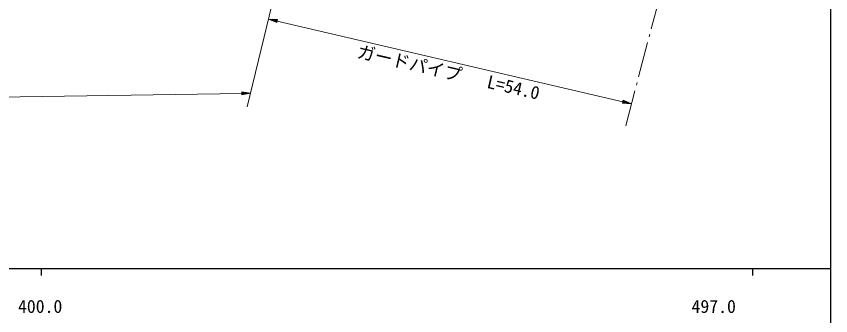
# Model space of a CAD drawing. Units: millimetres, scale not verified. Extents: x 40000 to 680000, y 20000 to 380000.
# Drawn here: x 464489 to 579000, y 198357 to 240386 of the extents above; entities that cross this region are included whole.
import ezdxf
from ezdxf.enums import TextEntityAlignment as Align

# ---------------------------------------------------------------- set-up
doc = ezdxf.new("R2010")
doc.units = ezdxf.units.MM
doc.header["$LTSCALE"] = 1000
for name, color, linetype, lineweight in [('M-BMK-HTXT', 7, 'Continuous', 13), ('M-STR-HTXT', 7, 'Continuous', 13), ('M-TTL-BAND', 7, 'Continuous', 25)]:
    doc.layers.add(name, color=color, linetype=linetype, lineweight=lineweight)
doc.styles.add('ＭＳ ゴシック', font='')
doc.styles.get('ＭＳ ゴシック').set_extended_font_data('MS Gothic')

msp = doc.modelspace()

# ---------------------------------------------------------------- linework, layer by layer
at = {"layer": 'M-BMK-HTXT'}
for p, q in [((553775, 238645), (555055, 243478)), ((553468, 237485), (553570, 237872)), ((551983, 231878), (553263, 236712)), ((551676, 230718), (551778, 231105)), ((550170, 225033), (551471, 229945))]:
    msp.add_line(p, q, dxfattribs=at)
at = {"layer": 'M-STR-HTXT'}
for p, q in [((501062, 244736), (499733, 239033)), ((499960, 240007), (501130, 239520)), ((499960, 240007), (501225, 239926)), ((499960, 240007), (501178, 239723)), ((501168, 239683), (500194, 239910)), ((501187, 239764), (500213, 239991)), ((500428, 239812), (501159, 239642)), ((500466, 239975), (501197, 239804)), ((501149, 239601), (500662, 239715)), ((501206, 239845), (500719, 239958)), ((500896, 239618), (501140, 239561)), ((500972, 239942), (501216, 239886)), ((501130, 239520), (501225, 239926)), ((549769, 228400), (501178, 239723)), ((499733, 239033), (496972, 227666)), ((134979, 224253), (496186, 229555)), ((497435, 229574), (496182, 229764)), ((496182, 229764), (496189, 229347)), ((496433, 229726), (496183, 229722)), ((496184, 229680), (496684, 229688)), ((496934, 229650), (496184, 229639)), ((496185, 229597), (497185, 229612)), ((497435, 229574), (496186, 229555)), ((496186, 229514), (497186, 229528)), ((496937, 229483), (496187, 229472)), ((496187, 229430), (496687, 229438)), ((496438, 229392), (496188, 229389)), ((497435, 229574), (496189, 229347)), ((549816, 228603), (549722, 228197)), ((550987, 228116), (549722, 228197)), ((549975, 228181), (549731, 228238)), ((549741, 228278), (550228, 228165)), ((550481, 228149), (549750, 228319)), ((549760, 228359), (550734, 228132)), ((550987, 228116), (549769, 228400)), ((549779, 228440), (550752, 228214)), ((550518, 228311), (549788, 228481)), ((549797, 228522), (550284, 228408)), ((550050, 228505), (549807, 228562)), ((550987, 228116), (549816, 228603))]:
    msp.add_line(p, q, dxfattribs=at)
at = {"layer": 'M-TTL-BAND'}
for p, q in [((579000, 20000), (579000, 370000)), ((40000, 205000), (579000, 205000)), ((468000, 205000), (468000, 204000)), ((568000, 205000), (568000, 204000))]:
    msp.add_line(p, q, dxfattribs=at)

# ---------------------------------------------------------------- texts
at = {"layer": 'M-STR-HTXT', "style": 'ＭＳ ゴシック'}
msp.add_text('ガードパイプ   L=54.0', height=1833, rotation=346.882, dxfattribs=at).set_placement((524936, 231106), align=Align.BOTTOM_CENTER)
at = {"layer": 'M-TTL-BAND', "style": 'ＭＳ ゴシック'}
for s, p in [('400.0', (467844, 198195)), ('497.0', (562549, 198195))]:
    msp.add_text(s, height=1833, dxfattribs=at).set_placement(p, align=Align.BOTTOM_CENTER)

doc.saveas('drawing.dxf')
